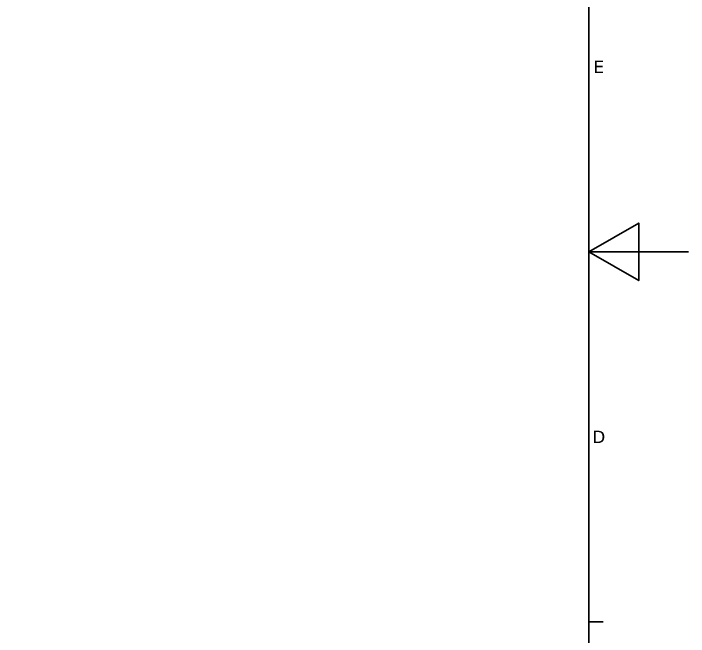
# Model space of a CAD drawing. Header units: millimetres. Extents: x 0 to 84100, y 0 to 59400.
# Drawn here: x 70550 to 84100, y 21981 to 34484 of the extents above; entities that cross this region are included whole.
import ezdxf

# ---------------------------------------------------------------- set-up
doc = ezdxf.new("R2010")
doc.units = ezdxf.units.MM
doc.header["$LTSCALE"] = 100
doc.layers.add('Border (ISO)', color=7, linetype='Continuous', lineweight=35)
doc.styles.add('Note Text (ISO)', font='verdana.ttf')

# ---------------------------------------------------------------- blocks, each defined once
blk = doc.blocks.new('Borders Default Border')
at = {"layer": 'Border (ISO)'}
blk.add_line((821, 222.75), (823.9, 222.75), dxfattribs=at)
at = {"layer": 'Border (ISO)', "flags": 128}
for points in [[(20, 20), (20, 574), (821, 574), (821, 20), (20, 20)], [(841, 297), (821, 297), (831, 302.77), (831, 291.23), (821, 297)]]:
    blk.add_lwpolyline(points, dxfattribs=at)
at = {"layer": 'Border (ISO)', "char_height": 2.5, "attachment_point": 7, "style": 'Note Text (ISO)'}
for s, insert in [('E', (821.89, 332.88)), ('D', (821.66, 258.62))]:
    blk.add_mtext(s, dxfattribs=dict(at, insert=insert))

msp = doc.modelspace()

# ---------------------------------------------------------------- block references
at = {"xscale": 100, "yscale": 100, "zscale": 100}
msp.add_blockref('Borders Default Border', (0, 0), dxfattribs=at)

doc.saveas('drawing.dxf')
